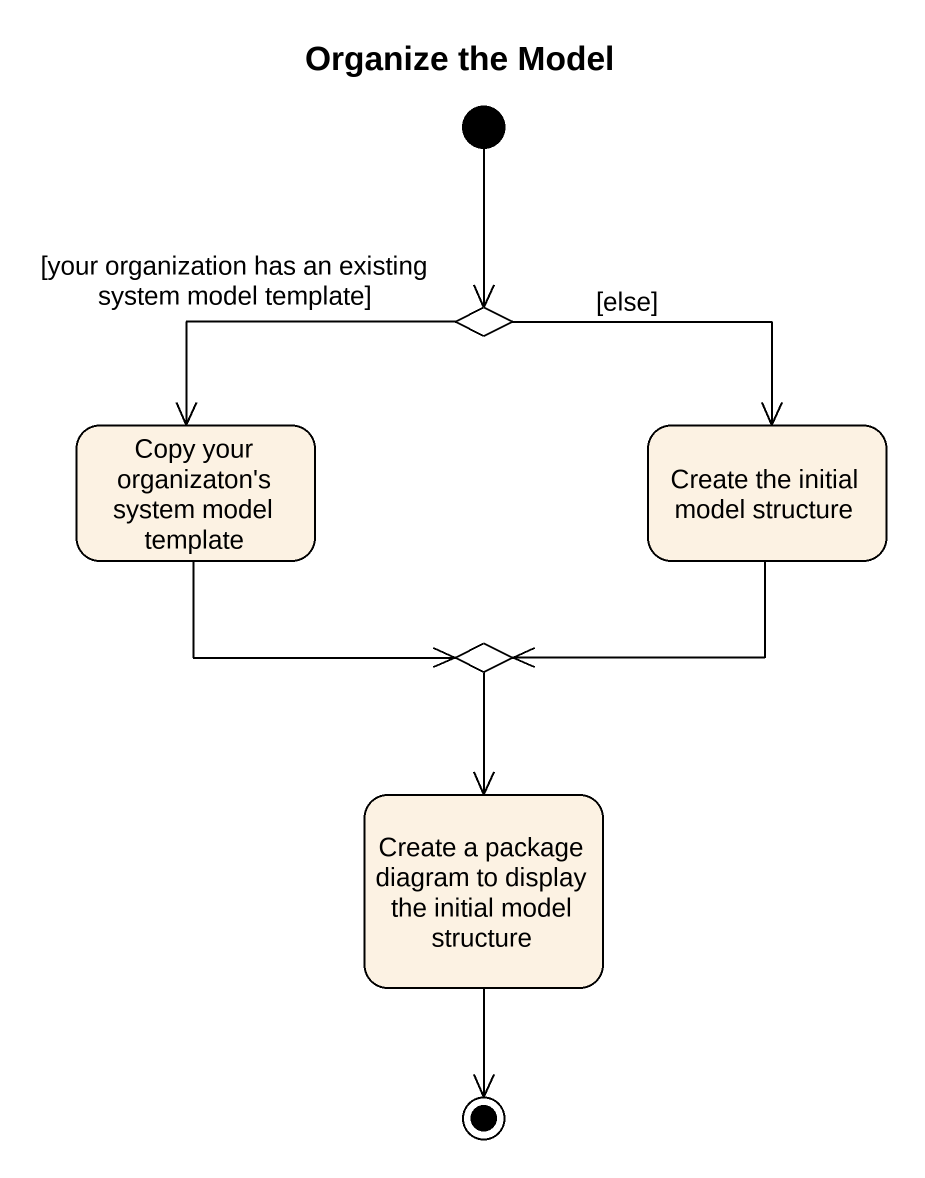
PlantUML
@startuml
title Organize the Model
hide empty description
state choice1 <<choice>>
state "Copy your organizaton's system model template" as Copy_your_organizaton_s
state "Create the initial model structure" as Create_the_initial_model
state choice2 <<choice>>
state "Create a package diagram to display the initial model structure" as Create_a_package_diagram_to
[*] --> choice1
choice1 -left-> Copy_your_organizaton_s : [your organization has an existing system model template]
choice1 --> Create_the_initial_model : [else]
Copy_your_organizaton_s -right-> choice2
Create_the_initial_model -left-> choice2
choice2 --> Create_a_package_diagram_to
Create_a_package_diagram_to --> [*]
@enduml
